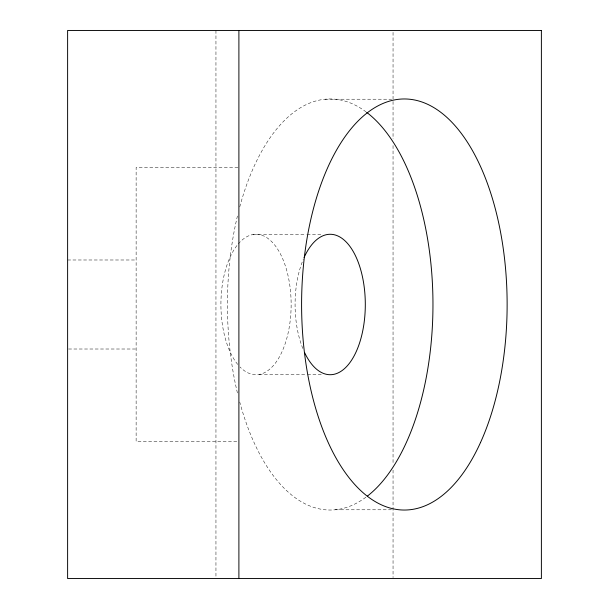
<?xml version="1.0" encoding="UTF-8"?>
<svg xmlns="http://www.w3.org/2000/svg" width="609" height="609" viewBox="0 0 609 609"><rect width="100%" height="100%" fill="white"/><g stroke="black" fill="none" stroke-linecap="round" stroke-linejoin="round"><path stroke-width="0.46" stroke-dasharray="3.04 2.28" d="M325.084 99.214L391.64 99.214M237.952 167.475L136.127 167.475L136.127 441.525L237.952 441.525M252.956 234.541L306.205 234.541M307.157 234.541L321.423 234.541M67.614 259.99L136.127 259.99M68.566 349.01L136.127 349.01M259.091 374.459L306.632 374.459M307.583 374.459L321.849 374.459M335.3 509.786L391.404 509.786M393.049 32.353L393.049 138.928M393.049 145.589L393.049 464.363M393.049 470.072L393.049 577.598M215.951 30.45L215.951 576.647M238.256 243.935A70.225 35.109 -90 0 1 291.125 302.483A70.225 35.109 -90 0 1 240.022 367.006M237.723 364.433A70.225 35.109 -90 0 1 237.647 244.666M302.802 348.447A70.225 35.116 -90 0 1 303.29 259.365M365.902 497.226A205.537 102.769 90 0 1 239.74 402.054M237.426 392.957A205.537 102.769 90 0 1 237.434 216.028M239.74 206.931A205.537 102.769 90 0 1 365.91 111.774"/><path stroke-width="0.91" d="M238.895 30.45L238.895 578.55M304.089 257.531A70.225 35.116 -90 0 1 354.362 253.557A70.225 35.116 -90 0 1 355.009 354.179A70.225 35.116 -90 0 1 304.706 352.794M366.671 112.353A205.537 102.769 90 0 1 432.961 303.83A205.537 102.769 90 0 1 367.303 496.168M541.386 30.45L67.614 30.45L67.614 578.55L541.386 578.55L541.386 30.45M480.554 442.431A205.537 102.769 -90 0 0 425.988 103.568A205.537 102.769 -90 0 0 306.54 367.501A205.537 102.769 -90 0 0 480.554 442.431"/></g></svg>
